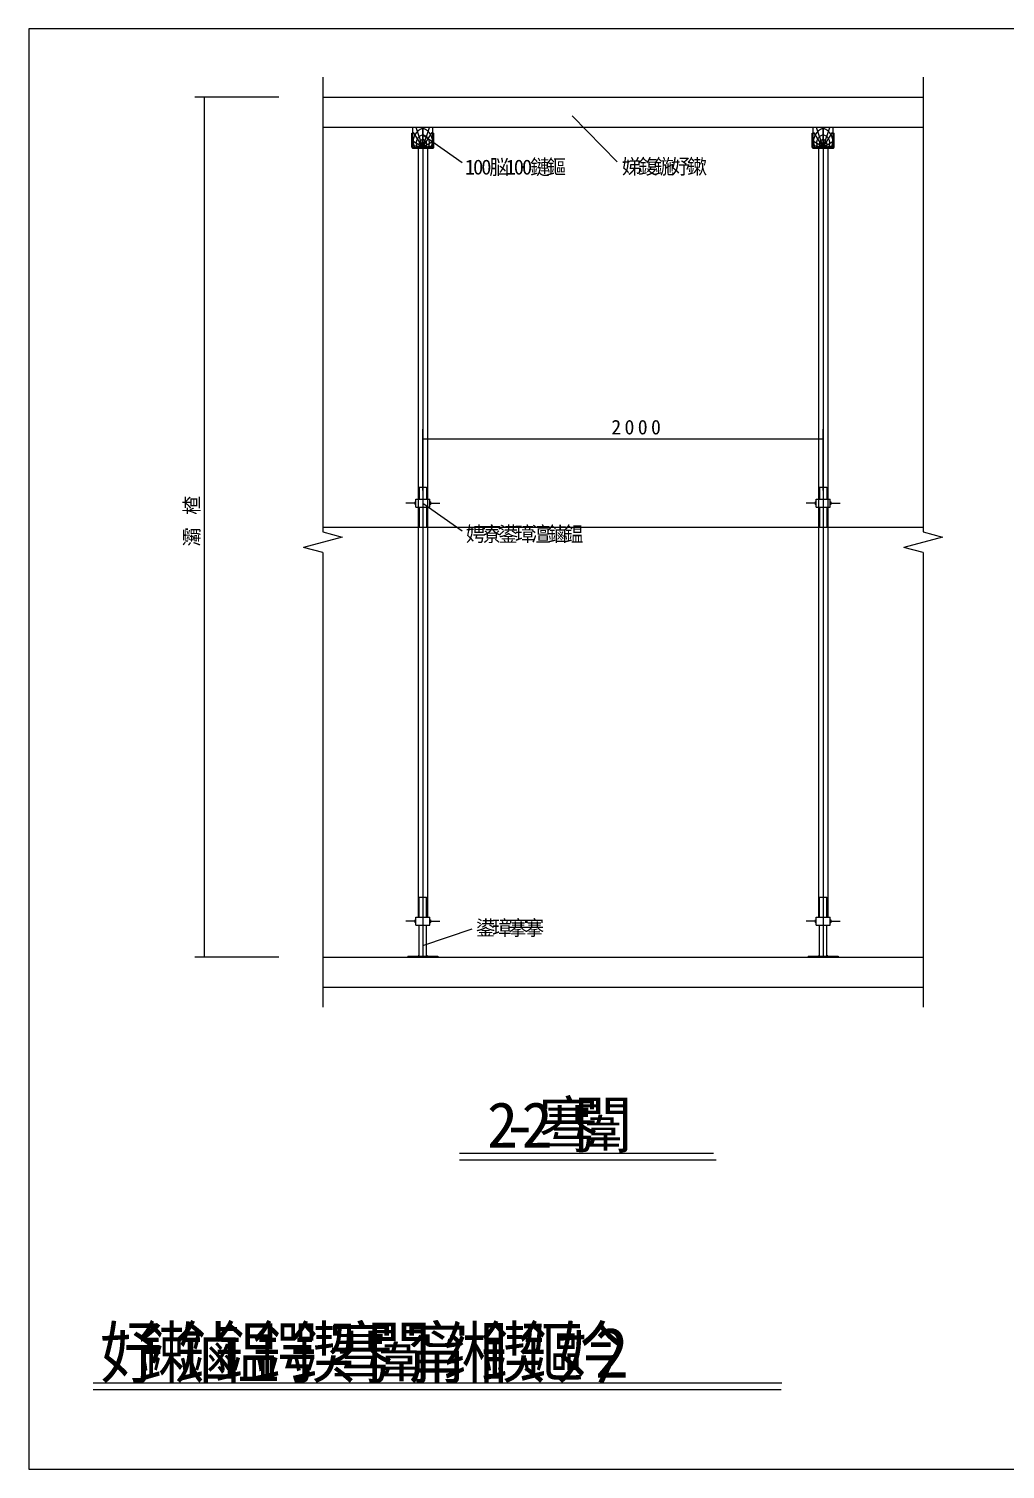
# Model space of a CAD drawing. Header units: metres. Extents: x 0 to 420, y 0 to 297.
# Drawn here: x 0 to 201.2, y 0 to 297 of the extents above; entities that cross this region are included whole.
import ezdxf

# ---------------------------------------------------------------- set-up
doc = ezdxf.new("R2010")
doc.units = ezdxf.units.M

msp = doc.modelspace()

# ---------------------------------------------------------------- linework, layer by layer
for p, q in [((420, 297), (0, 297)), ((0, 297), (0, 0)), ((60.58, 287.05), (60.58, 193.28)), ((184.33, 287.05), (184.33, 193.28)), ((51.54, 282.93), (34.2, 282.93)), ((36.2, 105.55), (36.2, 282.93)), ((60.58, 282.93), (184.33, 282.93)), ((60.58, 276.74), (184.33, 276.74)), ((79.15, 272.61), (79.15, 276.74)), ((79.15, 276.74), (83.27, 276.74)), ((81.21, 272.61), (79.85, 276.63)), ((81.21, 276.74), (81.21, 105.55)), ((81.21, 272.61), (82.57, 276.63)), ((81.21, 272.61), (81.21, 276.57)), ((83.27, 272.61), (83.27, 276.74)), ((111.98, 279.09), (121.27, 269.57)), ((161.65, 276.74), (165.77, 276.74)), ((161.65, 272.61), (161.65, 276.74)), ((163.71, 272.61), (162.35, 276.63)), ((163.71, 276.74), (163.71, 105.55)), ((163.71, 272.61), (165.07, 276.63)), ((163.71, 272.61), (163.71, 276.57)), ((165.77, 272.61), (165.77, 276.74)), ((78.94, 272.61), (78.94, 275.5)), ((78.94, 275.5), (79.15, 275.5)), ((79.15, 272.61), (79.15, 275.5)), ((81.21, 272.61), (79.28, 275.59)), ((81.21, 272.61), (79.36, 273.69)), ((81.21, 272.61), (83.14, 275.59)), ((81.21, 275.13), (89.34, 269.43)), ((81.21, 272.61), (83.06, 273.69)), ((83.27, 272.61), (83.27, 275.5)), ((83.27, 275.5), (83.48, 275.5)), ((83.48, 272.61), (83.48, 275.5)), ((161.44, 275.5), (161.65, 275.5)), ((161.44, 272.61), (161.44, 275.5)), ((161.65, 272.61), (161.65, 275.5)), ((163.71, 272.61), (161.78, 275.59)), ((163.71, 272.61), (161.86, 273.69)), ((163.71, 272.61), (165.64, 275.59)), ((163.71, 272.61), (165.56, 273.69)), ((165.77, 275.5), (165.98, 275.5)), ((165.77, 272.61), (165.77, 275.5)), ((165.98, 272.61), (165.98, 275.5)), ((79.15, 272.61), (83.27, 272.61)), ((79.15, 272.61), (83.27, 272.61)), ((79.15, 272.41), (83.27, 272.41)), ((81.21, 272.61), (79.26, 272.86)), ((80.22, 272.41), (80.22, 113.8)), ((81.21, 272.61), (83.15, 272.86)), ((82.2, 272.41), (82.2, 113.8)), ((161.65, 272.61), (165.77, 272.61)), ((161.65, 272.61), (165.77, 272.61)), ((161.65, 272.41), (165.77, 272.41)), ((163.71, 272.61), (161.76, 272.86)), ((162.72, 272.41), (162.72, 113.8)), ((163.71, 272.61), (165.65, 272.86)), ((164.7, 272.41), (164.7, 113.8)), ((81.21, 201.81), (81.21, 214.46)), ((163.71, 201.81), (163.71, 214.46)), ((81.21, 212.46), (163.71, 212.46)), ((80.43, 202.49), (80.43, 200.01)), ((80.43, 202.49), (81.99, 202.49)), ((81.99, 202.49), (81.99, 200.01)), ((162.93, 202.49), (164.49, 202.49)), ((162.93, 202.49), (162.93, 200.01)), ((164.49, 202.49), (164.49, 200.01)), ((79.77, 199.19), (77.7, 199.19)), ((79.77, 200.01), (82.65, 200.01)), ((79.77, 198.36), (79.77, 200.01)), ((81.21, 199.19), (89.34, 193.48)), ((82.65, 198.36), (82.65, 200.01)), ((82.65, 199.19), (84.72, 199.19)), ((162.27, 199.19), (160.2, 199.19)), ((162.27, 198.36), (162.27, 200.01)), ((162.27, 200.01), (165.15, 200.01)), ((165.15, 198.36), (165.15, 200.01)), ((165.15, 199.19), (167.22, 199.19)), ((79.77, 198.36), (82.65, 198.36)), ((80.43, 198.36), (80.43, 194.24)), ((81.99, 198.36), (81.99, 194.24)), ((162.27, 198.36), (165.15, 198.36)), ((162.93, 198.36), (162.93, 194.24)), ((164.49, 198.36), (164.49, 194.24)), ((60.58, 194.24), (184.33, 194.24)), ((60.58, 193.28), (64.57, 192.21)), ((80.43, 194.24), (81.99, 194.24)), ((162.93, 194.24), (164.49, 194.24)), ((184.33, 193.28), (188.32, 192.21)), ((64.57, 192.21), (56.6, 190.08)), ((60.58, 189.01), (56.6, 190.08)), ((188.32, 192.21), (180.35, 190.08)), ((184.33, 189.01), (180.35, 190.08)), ((60.58, 189.01), (60.58, 95.24)), ((184.33, 189.01), (184.33, 95.24)), ((80.43, 113.8), (80.43, 117.93)), ((80.43, 117.93), (81.99, 117.93)), ((81.99, 113.8), (81.99, 117.93)), ((162.93, 113.8), (162.93, 117.93)), ((162.93, 117.93), (164.49, 117.93)), ((164.49, 113.8), (164.49, 117.93)), ((79.77, 112.98), (77.7, 112.98)), ((79.77, 113.8), (82.65, 113.8)), ((79.77, 112.15), (79.77, 113.8)), ((82.65, 112.15), (82.65, 113.8)), ((82.65, 112.98), (84.72, 112.98)), ((162.27, 112.98), (160.2, 112.98)), ((162.27, 112.15), (162.27, 113.8)), ((162.27, 113.8), (165.15, 113.8)), ((165.15, 112.15), (165.15, 113.8)), ((165.15, 112.98), (167.22, 112.98)), ((79.77, 112.15), (82.65, 112.15)), ((80.43, 105.8), (80.43, 112.15)), ((81.21, 107.99), (91.38, 111.43)), ((81.99, 105.8), (81.99, 112.15)), ((162.27, 112.15), (165.15, 112.15)), ((162.93, 105.8), (162.93, 112.15)), ((164.49, 105.8), (164.49, 112.15)), ((51.54, 105.55), (34.2, 105.55)), ((60.58, 105.55), (184.33, 105.55)), ((78.12, 105.8), (84.3, 105.8)), ((78.12, 105.8), (78.12, 105.55)), ((78.12, 105.55), (84.3, 105.55)), ((84.3, 105.8), (84.3, 105.55)), ((160.62, 105.8), (166.8, 105.8)), ((160.62, 105.8), (160.62, 105.55)), ((160.62, 105.55), (166.8, 105.55)), ((166.8, 105.8), (166.8, 105.55)), ((60.58, 99.36), (184.33, 99.36)), ((88.77, 65.14), (141.11, 65.14)), ((88.77, 63.78), (141.64, 63.78)), ((13.25, 17.81), (155.18, 17.81)), ((13.25, 16.45), (155.09, 16.45)), ((0, 0), (420, 0))]:
    msp.add_line(p, q)
for points in [[(81.21, 276.46), (80.93, 276.36), (80.69, 276.24), (80.46, 276.1), (80.24, 275.94), (80.04, 275.76), (79.86, 275.56), (79.69, 275.34), (79.55, 275.11), (79.44, 274.87), (79.35, 274.61), (79.28, 274.35), (79.24, 274.08), (79.23, 273.81), (79.24, 273.54), (79.28, 273.27), (79.35, 273.01), (79.44, 272.75), (79.5, 272.61)], [(82.92, 272.61), (82.98, 272.75), (83.07, 273.01), (83.14, 273.27), (83.18, 273.54), (83.19, 273.81), (83.18, 274.08), (83.14, 274.35), (83.07, 274.61), (82.98, 274.87), (82.86, 275.11), (82.72, 275.34), (82.56, 275.56), (82.38, 275.76), (82.18, 275.94), (81.96, 276.1), (81.73, 276.24), (81.48, 276.36), (81.23, 276.45), (81.21, 276.46)], [(163.71, 276.46), (163.43, 276.36), (163.19, 276.24), (162.96, 276.1), (162.74, 275.94), (162.54, 275.76), (162.36, 275.56), (162.19, 275.34), (162.05, 275.11), (161.94, 274.87), (161.85, 274.61), (161.78, 274.35), (161.74, 274.08), (161.73, 273.81), (161.74, 273.54), (161.78, 273.27), (161.85, 273.01), (161.94, 272.75), (162, 272.61)], [(165.42, 272.61), (165.48, 272.75), (165.57, 273.01), (165.64, 273.27), (165.68, 273.54), (165.69, 273.81), (165.68, 274.08), (165.64, 274.35), (165.57, 274.61), (165.48, 274.87), (165.36, 275.11), (165.22, 275.34), (165.06, 275.56), (164.88, 275.76), (164.68, 275.94), (164.46, 276.1), (164.23, 276.24), (163.98, 276.36), (163.73, 276.45), (163.71, 276.46)], [(81.21, 275.13), (81.04, 275.09), (80.89, 275.03), (80.74, 274.96), (80.59, 274.88), (80.46, 274.78), (80.34, 274.67), (80.23, 274.55), (80.13, 274.41), (80.04, 274.27), (79.97, 274.12), (79.92, 273.97), (79.88, 273.81), (79.85, 273.64), (79.85, 273.48), (79.85, 273.31), (79.88, 273.15), (79.92, 272.99), (79.97, 272.83), (80.04, 272.68), (80.08, 272.61)], [(81.21, 274.17), (81.13, 274.15), (81.03, 274.11), (80.94, 274.07), (80.86, 274.02), (80.78, 273.96), (80.71, 273.89), (80.64, 273.82), (80.58, 273.74), (80.53, 273.66), (80.49, 273.57), (80.46, 273.48), (80.43, 273.38), (80.42, 273.28), (80.41, 273.18), (80.42, 273.08), (80.43, 272.99), (80.46, 272.89), (80.49, 272.8), (80.53, 272.71), (80.58, 272.63), (80.59, 272.61)], [(81.21, 273.41), (81.17, 273.39), (81.12, 273.37), (81.08, 273.34), (81.03, 273.31), (81, 273.28), (80.96, 273.24), (80.93, 273.2), (80.91, 273.16), (80.88, 273.11), (80.87, 273.06), (80.85, 273.01), (80.85, 272.96), (80.84, 272.91), (80.85, 272.86), (80.85, 272.81), (80.87, 272.76), (80.88, 272.71), (80.91, 272.66), (80.93, 272.62), (80.94, 272.61)], [(82.33, 272.61), (82.37, 272.68), (82.44, 272.83), (82.5, 272.99), (82.54, 273.15), (82.56, 273.31), (82.57, 273.48), (82.56, 273.64), (82.54, 273.81), (82.5, 273.97), (82.44, 274.12), (82.37, 274.27), (82.29, 274.41), (82.19, 274.55), (82.08, 274.67), (81.96, 274.78), (81.82, 274.88), (81.68, 274.96), (81.53, 275.03), (81.38, 275.09), (81.22, 275.13), (81.21, 275.13)], [(81.83, 272.61), (81.84, 272.63), (81.89, 272.71), (81.93, 272.8), (81.96, 272.89), (81.99, 272.99), (82, 273.08), (82.01, 273.18), (82, 273.28), (81.99, 273.38), (81.96, 273.48), (81.93, 273.57), (81.89, 273.66), (81.84, 273.74), (81.78, 273.82), (81.71, 273.89), (81.64, 273.96), (81.56, 274.02), (81.48, 274.07), (81.39, 274.11), (81.29, 274.15), (81.21, 274.17)], [(81.48, 272.61), (81.49, 272.62), (81.51, 272.66), (81.53, 272.71), (81.55, 272.76), (81.56, 272.81), (81.57, 272.86), (81.57, 272.91), (81.57, 272.96), (81.56, 273.01), (81.55, 273.06), (81.53, 273.11), (81.51, 273.16), (81.49, 273.2), (81.46, 273.24), (81.42, 273.28), (81.38, 273.31), (81.34, 273.34), (81.3, 273.37), (81.25, 273.39), (81.21, 273.41)], [(163.71, 275.13), (163.54, 275.09), (163.39, 275.03), (163.24, 274.96), (163.09, 274.88), (162.96, 274.78), (162.84, 274.67), (162.73, 274.55), (162.63, 274.41), (162.54, 274.27), (162.47, 274.12), (162.42, 273.97), (162.38, 273.81), (162.35, 273.64), (162.35, 273.48), (162.35, 273.31), (162.38, 273.15), (162.42, 272.99), (162.47, 272.83), (162.54, 272.68), (162.58, 272.61)], [(163.71, 274.17), (163.63, 274.15), (163.53, 274.11), (163.44, 274.07), (163.36, 274.02), (163.28, 273.96), (163.21, 273.89), (163.14, 273.82), (163.08, 273.74), (163.03, 273.66), (162.99, 273.57), (162.96, 273.48), (162.93, 273.38), (162.92, 273.28), (162.91, 273.18), (162.92, 273.08), (162.93, 272.99), (162.96, 272.89), (162.99, 272.8), (163.03, 272.71), (163.08, 272.63), (163.09, 272.61)], [(163.71, 273.41), (163.67, 273.39), (163.62, 273.37), (163.58, 273.34), (163.53, 273.31), (163.5, 273.28), (163.46, 273.24), (163.43, 273.2), (163.41, 273.16), (163.38, 273.11), (163.37, 273.06), (163.35, 273.01), (163.35, 272.96), (163.34, 272.91), (163.35, 272.86), (163.35, 272.81), (163.37, 272.76), (163.38, 272.71), (163.41, 272.66), (163.43, 272.62), (163.44, 272.61)], [(164.83, 272.61), (164.87, 272.68), (164.94, 272.83), (165, 272.99), (165.04, 273.15), (165.06, 273.31), (165.07, 273.48), (165.06, 273.64), (165.04, 273.81), (165, 273.97), (164.94, 274.12), (164.87, 274.27), (164.79, 274.41), (164.69, 274.55), (164.58, 274.67), (164.46, 274.78), (164.32, 274.88), (164.18, 274.96), (164.03, 275.03), (163.88, 275.09), (163.72, 275.13), (163.71, 275.13)], [(164.33, 272.61), (164.34, 272.63), (164.39, 272.71), (164.43, 272.8), (164.46, 272.89), (164.49, 272.99), (164.5, 273.08), (164.51, 273.18), (164.5, 273.28), (164.49, 273.38), (164.46, 273.48), (164.43, 273.57), (164.39, 273.66), (164.34, 273.74), (164.28, 273.82), (164.21, 273.89), (164.14, 273.96), (164.06, 274.02), (163.98, 274.07), (163.89, 274.11), (163.79, 274.15), (163.71, 274.17)], [(163.98, 272.61), (163.99, 272.62), (164.01, 272.66), (164.03, 272.71), (164.05, 272.76), (164.06, 272.81), (164.07, 272.86), (164.07, 272.91), (164.07, 272.96), (164.06, 273.01), (164.05, 273.06), (164.03, 273.11), (164.01, 273.16), (163.99, 273.2), (163.96, 273.24), (163.92, 273.28), (163.88, 273.31), (163.84, 273.34), (163.8, 273.37), (163.75, 273.39), (163.71, 273.41)], [(78.94, 272.61), (78.94, 272.59), (78.94, 272.57), (78.95, 272.55), (78.96, 272.53), (78.96, 272.52), (78.98, 272.5), (78.99, 272.48), (79, 272.47), (79.02, 272.45), (79.03, 272.44), (79.05, 272.43), (79.07, 272.42), (79.09, 272.42), (79.11, 272.41), (79.13, 272.41), (79.15, 272.41)], [(83.27, 272.41), (83.29, 272.41), (83.31, 272.41), (83.33, 272.42), (83.35, 272.42), (83.37, 272.43), (83.39, 272.44), (83.4, 272.45), (83.42, 272.47), (83.43, 272.48), (83.44, 272.5), (83.45, 272.52), (83.46, 272.53), (83.47, 272.55), (83.47, 272.57), (83.48, 272.59), (83.48, 272.61)], [(161.44, 272.61), (161.44, 272.59), (161.44, 272.57), (161.45, 272.55), (161.46, 272.53), (161.46, 272.52), (161.48, 272.5), (161.49, 272.48), (161.5, 272.47), (161.52, 272.45), (161.53, 272.44), (161.55, 272.43), (161.57, 272.42), (161.59, 272.42), (161.61, 272.41), (161.63, 272.41), (161.65, 272.41)], [(165.77, 272.41), (165.79, 272.41), (165.81, 272.41), (165.83, 272.42), (165.85, 272.42), (165.87, 272.43), (165.89, 272.44), (165.9, 272.45), (165.92, 272.47), (165.93, 272.48), (165.94, 272.5), (165.95, 272.52), (165.96, 272.53), (165.97, 272.55), (165.97, 272.57), (165.98, 272.59), (165.98, 272.61)], [(79.52, 199.39), (79.53, 199.4), (79.56, 199.4), (79.59, 199.41), (79.62, 199.42), (79.64, 199.43), (79.66, 199.44), (79.69, 199.46), (79.71, 199.48), (79.73, 199.5), (79.74, 199.52), (79.76, 199.55), (79.77, 199.56)], [(82.65, 199.56), (82.66, 199.55), (82.67, 199.52), (82.69, 199.5), (82.71, 199.48), (82.73, 199.46), (82.75, 199.44), (82.78, 199.43), (82.8, 199.42), (82.83, 199.41), (82.86, 199.4), (82.88, 199.4), (82.9, 199.39)], [(162.02, 199.39), (162.03, 199.4), (162.06, 199.4), (162.09, 199.41), (162.12, 199.42), (162.14, 199.43), (162.16, 199.44), (162.19, 199.46), (162.21, 199.48), (162.23, 199.5), (162.24, 199.52), (162.26, 199.55), (162.27, 199.56)], [(165.15, 199.56), (165.16, 199.55), (165.17, 199.52), (165.19, 199.5), (165.21, 199.48), (165.23, 199.46), (165.25, 199.44), (165.28, 199.43), (165.3, 199.42), (165.33, 199.41), (165.36, 199.4), (165.38, 199.4), (165.4, 199.39)], [(79.77, 198.82), (79.76, 198.83), (79.74, 198.85), (79.73, 198.88), (79.71, 198.9), (79.69, 198.92), (79.66, 198.93), (79.64, 198.95), (79.62, 198.96), (79.59, 198.97), (79.56, 198.98), (79.53, 198.98), (79.52, 198.98)], [(82.9, 198.98), (82.88, 198.98), (82.86, 198.98), (82.83, 198.97), (82.8, 198.96), (82.78, 198.95), (82.75, 198.93), (82.73, 198.92), (82.71, 198.9), (82.69, 198.88), (82.67, 198.85), (82.66, 198.83), (82.65, 198.82)], [(162.27, 198.82), (162.26, 198.83), (162.24, 198.85), (162.23, 198.88), (162.21, 198.9), (162.19, 198.92), (162.16, 198.93), (162.14, 198.95), (162.12, 198.96), (162.09, 198.97), (162.06, 198.98), (162.03, 198.98), (162.02, 198.98)], [(165.4, 198.98), (165.38, 198.98), (165.36, 198.98), (165.33, 198.97), (165.3, 198.96), (165.28, 198.95), (165.25, 198.93), (165.23, 198.92), (165.21, 198.9), (165.19, 198.88), (165.17, 198.85), (165.16, 198.83), (165.15, 198.82)], [(79.52, 113.18), (79.53, 113.18), (79.56, 113.19), (79.59, 113.19), (79.62, 113.2), (79.64, 113.22), (79.66, 113.23), (79.69, 113.25), (79.71, 113.27), (79.73, 113.29), (79.74, 113.31), (79.76, 113.33), (79.77, 113.35)], [(82.65, 113.35), (82.66, 113.33), (82.67, 113.31), (82.69, 113.29), (82.71, 113.27), (82.73, 113.25), (82.75, 113.23), (82.78, 113.22), (82.8, 113.2), (82.83, 113.19), (82.86, 113.19), (82.88, 113.18), (82.9, 113.18)], [(162.02, 113.18), (162.03, 113.18), (162.06, 113.19), (162.09, 113.19), (162.12, 113.2), (162.14, 113.22), (162.16, 113.23), (162.19, 113.25), (162.21, 113.27), (162.23, 113.29), (162.24, 113.31), (162.26, 113.33), (162.27, 113.35)], [(165.15, 113.35), (165.16, 113.33), (165.17, 113.31), (165.19, 113.29), (165.21, 113.27), (165.23, 113.25), (165.25, 113.23), (165.28, 113.22), (165.3, 113.2), (165.33, 113.19), (165.36, 113.19), (165.38, 113.18), (165.4, 113.18)], [(79.77, 112.6), (79.76, 112.62), (79.74, 112.64), (79.73, 112.67), (79.71, 112.69), (79.69, 112.7), (79.66, 112.72), (79.64, 112.74), (79.62, 112.75), (79.59, 112.76), (79.56, 112.76), (79.53, 112.77), (79.52, 112.77)], [(82.9, 112.77), (82.88, 112.77), (82.86, 112.76), (82.83, 112.76), (82.8, 112.75), (82.78, 112.74), (82.75, 112.72), (82.73, 112.7), (82.71, 112.69), (82.69, 112.67), (82.67, 112.64), (82.66, 112.62), (82.65, 112.6)], [(162.27, 112.6), (162.26, 112.62), (162.24, 112.64), (162.23, 112.67), (162.21, 112.69), (162.19, 112.7), (162.16, 112.72), (162.14, 112.74), (162.12, 112.75), (162.09, 112.76), (162.06, 112.76), (162.03, 112.77), (162.02, 112.77)], [(165.4, 112.77), (165.38, 112.77), (165.36, 112.76), (165.33, 112.76), (165.3, 112.75), (165.28, 112.74), (165.25, 112.72), (165.23, 112.7), (165.21, 112.69), (165.19, 112.67), (165.17, 112.64), (165.16, 112.62), (165.15, 112.6)], [(80.18, 105.8), (80.2, 105.8), (80.23, 105.8), (80.25, 105.81), (80.27, 105.82), (80.3, 105.83), (80.32, 105.84), (80.34, 105.86), (80.36, 105.87), (80.37, 105.89), (80.39, 105.91), (80.4, 105.93), (80.41, 105.96), (80.42, 105.98), (80.42, 106), (80.43, 106)], [(81.99, 106), (82, 105.98), (82.01, 105.96), (82.02, 105.93), (82.03, 105.91), (82.05, 105.89), (82.06, 105.87), (82.08, 105.86), (82.1, 105.84), (82.12, 105.83), (82.14, 105.82), (82.17, 105.81), (82.19, 105.8), (82.22, 105.8), (82.24, 105.8)], [(162.68, 105.8), (162.7, 105.8), (162.73, 105.8), (162.75, 105.81), (162.77, 105.82), (162.8, 105.83), (162.82, 105.84), (162.84, 105.86), (162.86, 105.87), (162.87, 105.89), (162.89, 105.91), (162.9, 105.93), (162.91, 105.96), (162.92, 105.98), (162.92, 106), (162.93, 106)], [(164.49, 106), (164.5, 105.98), (164.51, 105.96), (164.52, 105.93), (164.53, 105.91), (164.55, 105.89), (164.56, 105.87), (164.58, 105.86), (164.6, 105.84), (164.62, 105.83), (164.64, 105.82), (164.67, 105.81), (164.69, 105.8), (164.72, 105.8), (164.74, 105.8)]]:
    msp.add_lwpolyline(points)

# ---------------------------------------------------------------- texts
for s, height, p in [('脳', 3.09, (94.92, 266.95)), ('鏈', 3.09, (103.32, 266.95)), ('鏂', 3.09, (106.69, 266.95)), ('娣', 3.09, (122.24, 267.05)), ('鍑', 3.09, (125.61, 267.05)), ('鍦', 3.09, (128.97, 267.05)), ('妤', 3.09, (132.33, 267.05)), ('鏉', 3.09, (135.7, 267.05)), ('1', 3.09, (89.87, 266.95)), ('0', 3.09, (91.56, 266.95)), ('0', 3.09, (93.24, 266.95)), ('1', 3.09, (98.28, 266.95)), ('0', 3.09, (99.96, 266.95)), ('0', 3.09, (101.64, 266.95)), ('2', 3, (120.05, 213.37)), ('0', 3, (122.77, 213.37)), ('0', 3, (125.5, 213.37)), ('0', 3, (128.23, 213.37)), ('娉', 3.09, (90.08, 191.28)), ('寮', 3.09, (93.44, 191.28)), ('鍙', 3.09, (96.81, 191.28)), ('璋', 3.09, (100.17, 191.28)), ('澶', 3.09, (103.53, 191.28)), ('鏀', 3.09, (106.9, 191.28)), ('鎾', 3.09, (110.26, 191.28)), ('鍙', 3.09, (92.12, 110.08)), ('璋', 3.09, (95.48, 110.08)), ('搴', 3.09, (98.85, 110.08)), ('搴', 3.09, (102.21, 110.08)), ('2', 9.38, (94.43, 66.32)), ('2', 9.38, (101.57, 66.32)), ('骞', 9.38, (105.13, 66.32)), ('闈', 9.38, (112.27, 66.32)), ('-', 9.38, (98, 66.32)), ('妤', 10.31, (14.63, 18.88)), ('鏉', 10.31, (22.48, 18.88)), ('鏀', 10.31, (30.33, 18.88)), ('鎾', 10.31, (38.17, 18.88)), ('鍔', 10.31, (46.02, 18.88)), ('鍥', 10.31, (53.86, 18.88)), ('骞', 10.31, (61.71, 18.88)), ('闈', 10.31, (69.56, 18.88)), ('甯', 10.31, (77.4, 18.88)), ('缃', 10.31, (85.25, 18.88)), ('鍥', 10.31, (93.1, 18.88)), ('鏂', 10.31, (100.94, 18.88)), ('妗', 10.31, (108.79, 18.88)), ('2', 10.31, (116.64, 18.88))]:
    msp.add_text(s, height=height).set_placement(p)
for s, p in [('楂', (35.09, 196.8)), ('灞', (35.09, 190.27))]:
    msp.add_text(s, height=3, rotation=90).set_placement(p)

doc.saveas('drawing.dxf')
